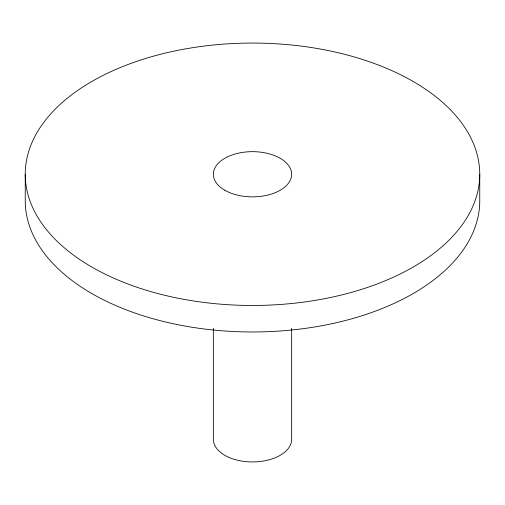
<?xml version="1.0" encoding="UTF-8"?>
<svg xmlns="http://www.w3.org/2000/svg" width="505" height="505" viewBox="0 0 505 505"><rect width="100%" height="100%" fill="white"/><g stroke="black" fill="none" stroke-linecap="round" stroke-linejoin="round"><path stroke-width="0.76" d="M479.75 174.263A227.25 131.199 0 0 1 138.875 287.888A227.25 131.199 0 0 1 138.875 60.638A227.25 131.199 0 0 1 479.75 174.263L479.75 200.769A227.25 131.199 0 0 1 252.5 331.974A227.25 131.199 0 0 1 25.25 200.769L25.25 174.263M291.65 328.319L291.65 439.331A39.15 22.605 0 0 1 252.5 461.936A39.15 22.605 0 0 1 213.35 439.331L213.35 328.319M224.813 190.246A39.15 22.605 0 0 0 290.318 180.115A39.15 22.605 0 0 0 242.368 152.428A39.15 22.605 0 0 0 224.813 190.246"/></g></svg>
